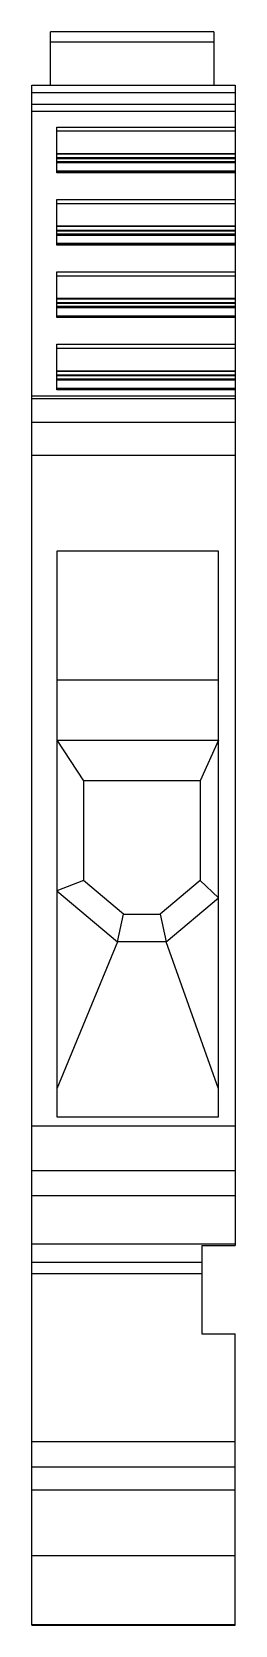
# Model space of a CAD drawing. Header units: millimetres. Extents: x 0 to 6.1, y 0 to 47.8.
import ezdxf

# ---------------------------------------------------------------- set-up
doc = ezdxf.new("R2010")
doc.units = ezdxf.units.MM

msp = doc.modelspace()

# ---------------------------------------------------------------- linework, layer by layer
at = {"color": 7, "linetype": 'Continuous', "lineweight": 25}
for p, q in [((0.56, 46.25), (0.56, 47.846)), ((5.46, 47.846), (0.56, 47.846)), ((5.46, 47.846), (5.46, 46.25)), ((0.56, 47.546), (5.46, 47.546)), ((0, 0), (0, 46.25)), ((0, 46.25), (6.1, 46.25)), ((0, 46.025), (6.1, 46.025)), ((6.1, 46.25), (6.1, 11.4)), ((0, 45.673), (6.1, 45.673)), ((6.1, 45.459), (0, 45.459)), ((0.75, 44.987), (6.1, 44.987)), ((0.75, 43.616), (0.75, 44.987)), ((0.75, 44.871), (6.1, 44.871)), ((0.75, 44.194), (6.1, 44.194)), ((0.75, 44.181), (6.1, 44.181)), ((6.1, 44.06), (0.75, 44.06)), ((0.75, 44.045), (6.1, 44.045)), ((6.1, 43.943), (0.75, 43.943)), ((6.1, 43.909), (0.75, 43.909)), ((6.1, 43.662), (0.75, 43.662)), ((6.1, 43.645), (0.75, 43.645)), ((6.1, 43.616), (0.75, 43.616)), ((0.75, 42.813), (6.1, 42.813)), ((0.75, 41.441), (0.75, 42.813)), ((0.75, 42.697), (6.1, 42.697)), ((0.75, 42.019), (6.1, 42.019)), ((0.75, 42.007), (6.1, 42.007)), ((6.1, 41.885), (0.75, 41.885)), ((0.75, 41.871), (6.1, 41.871)), ((6.1, 41.768), (0.75, 41.768)), ((6.1, 41.735), (0.75, 41.735)), ((6.1, 41.487), (0.75, 41.487)), ((6.1, 41.471), (0.75, 41.471)), ((6.1, 41.441), (0.75, 41.441)), ((0.75, 40.639), (6.1, 40.639)), ((0.75, 39.267), (0.75, 40.639)), ((0.75, 40.523), (6.1, 40.523)), ((0.75, 39.845), (6.1, 39.845)), ((0.75, 39.832), (6.1, 39.832)), ((6.1, 39.711), (0.75, 39.711)), ((0.75, 39.696), (6.1, 39.696)), ((6.1, 39.594), (0.75, 39.594)), ((6.1, 39.56), (0.75, 39.56)), ((6.1, 39.313), (0.75, 39.313)), ((6.1, 39.296), (0.75, 39.296)), ((6.1, 39.267), (0.75, 39.267)), ((0.75, 38.464), (6.1, 38.464)), ((0.75, 37.093), (0.75, 38.464)), ((0.75, 38.348), (6.1, 38.348)), ((0.75, 37.671), (6.1, 37.671)), ((0.75, 37.658), (6.1, 37.658)), ((6.1, 37.537), (0.75, 37.537)), ((0.75, 37.522), (6.1, 37.522)), ((6.1, 37.42), (0.75, 37.42)), ((6.1, 37.386), (0.75, 37.386)), ((6.1, 36.907), (0, 36.907)), ((6.1, 37.139), (0.75, 37.139)), ((6.1, 37.122), (0.75, 37.122)), ((6.1, 37.093), (0.75, 37.093)), ((0, 36.836), (6.1, 36.836)), ((6.1, 36.112), (0, 36.112)), ((0, 35.131), (6.1, 35.131)), ((5.6, 32.25), (0.75, 32.25)), ((0.75, 32.25), (0.75, 15.264)), ((5.6, 15.264), (5.6, 32.25)), ((5.6, 28.381), (0.75, 28.381)), ((0.75, 26.58), (5.6, 26.58)), ((0.75, 26.58), (1.55, 25.35)), ((5.6, 26.58), (5.05, 25.35)), ((5.05, 25.35), (1.55, 25.35)), ((1.55, 25.35), (1.55, 22.357)), ((5.05, 25.35), (5.05, 22.357)), ((1.55, 22.357), (0.75, 22.048)), ((0.75, 22.048), (2.571, 20.52)), ((2.75, 21.35), (1.55, 22.357)), ((5.05, 22.357), (3.85, 21.35)), ((5.6, 21.839), (5.05, 22.357)), ((4.029, 20.52), (5.6, 21.839)), ((2.571, 20.52), (2.75, 21.35)), ((2.75, 21.35), (3.85, 21.35)), ((3.85, 21.35), (4.029, 20.52)), ((2.571, 20.52), (0.75, 16.106)), ((4.029, 20.52), (2.571, 20.52)), ((5.6, 16.106), (4.029, 20.52)), ((6.1, 14.98), (0, 14.98)), ((0.75, 15.264), (5.6, 15.264)), ((0, 13.65), (6.1, 13.65)), ((0, 12.9), (6.1, 12.9)), ((0, 11.448), (6.1, 11.448)), ((5.1, 11.4), (6.1, 11.4)), ((5.1, 11.4), (5.1, 8.75)), ((0, 10.9), (5.1, 10.9)), ((0, 10.563), (5.1, 10.563)), ((5.1, 8.75), (6.1, 8.75)), ((6.1, 0), (6.1, 8.75)), ((6.1, 5.5), (0, 5.5)), ((0, 4.75), (6.1, 4.75)), ((6.1, 4.05), (0, 4.05)), ((0, 2.087), (6.1, 2.087)), ((0, 0.024), (6.1, 0.024)), ((0, 0), (6.1, 0))]:
    msp.add_line(p, q, dxfattribs=at)

doc.saveas('drawing.dxf')
